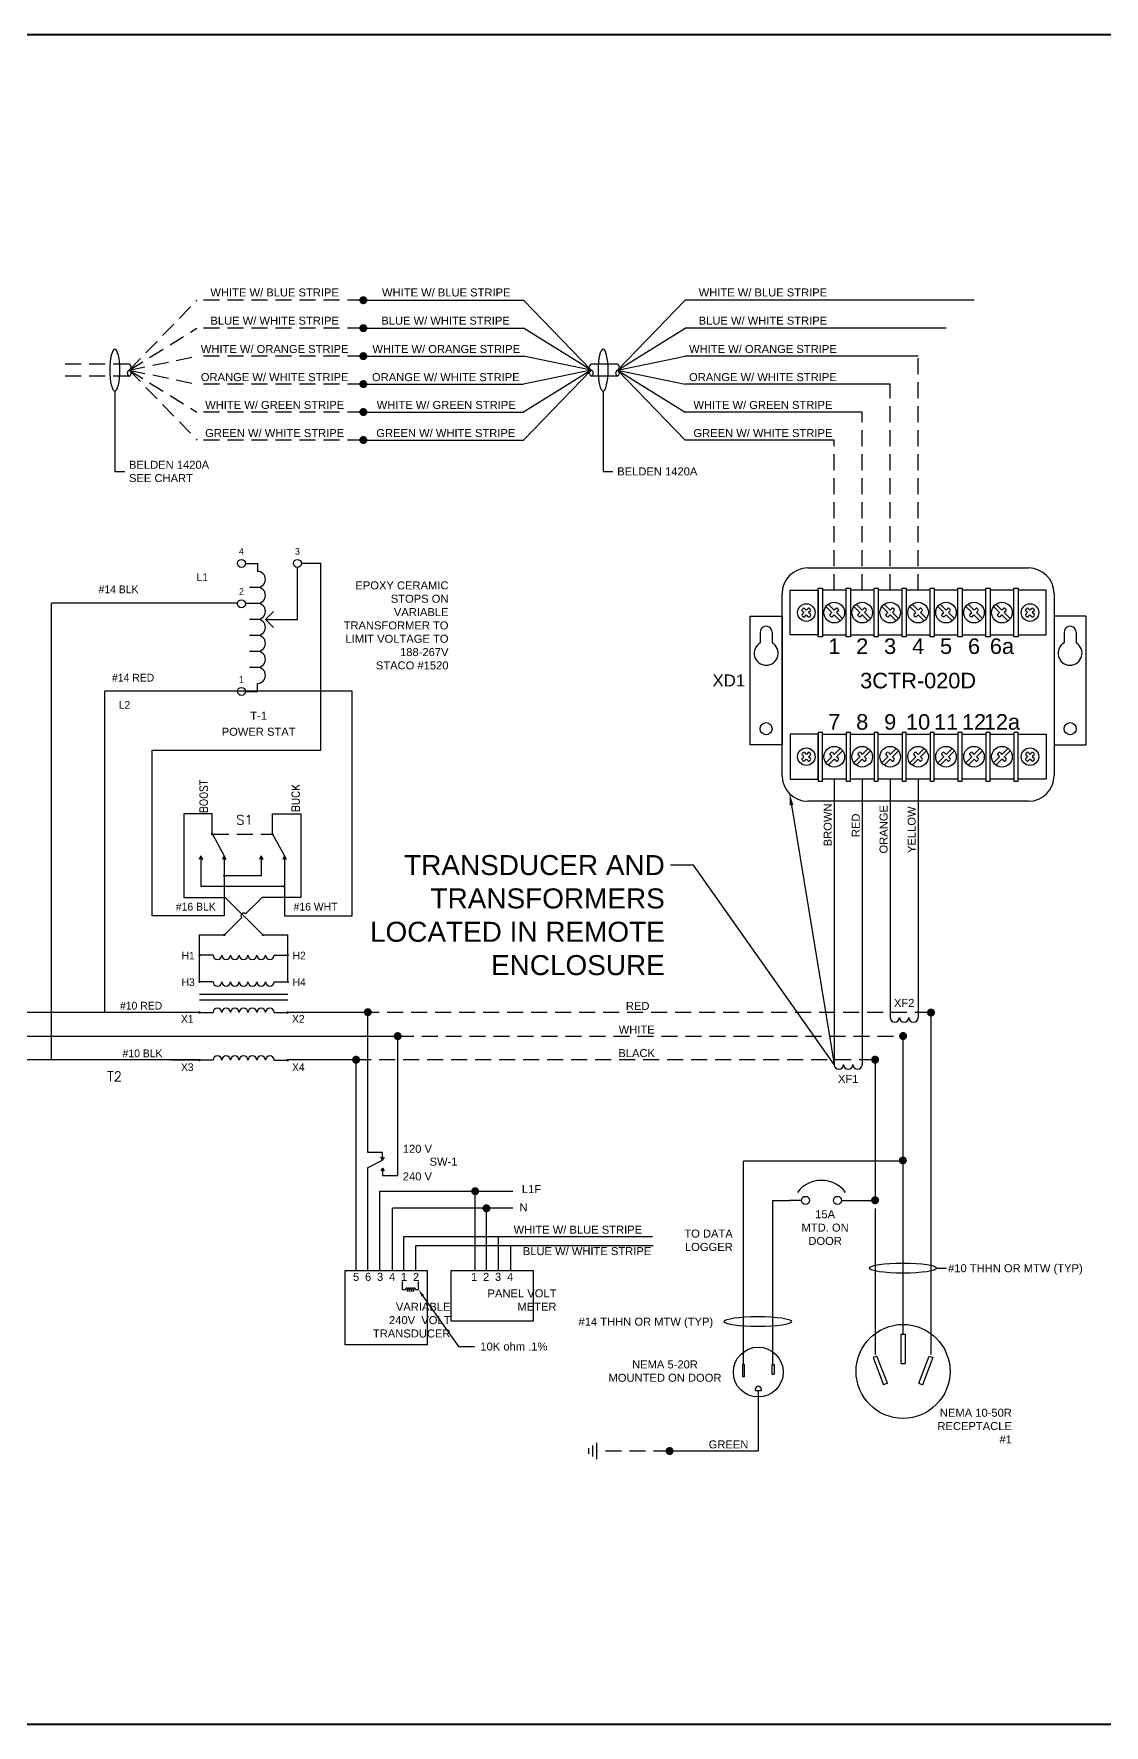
# Model space of a CAD drawing. Header units: inches. Extents: x -228 to 241, y -155 to 115.
# Drawn here: x -14.82 to 1.91, y -49.88 to -23.46 of the extents above; entities that cross this region are included whole.
import ezdxf
from ezdxf import colors
from ezdxf.entities.mleader import LeaderData, LeaderLine
from ezdxf.enums import TextEntityAlignment as Align
from ezdxf.math import Vec2, Vec3

# ---------------------------------------------------------------- set-up
doc = ezdxf.new("R2010")
doc.units = ezdxf.units.IN
doc.header["$MEASUREMENT"] = 0
doc.linetypes.add('HIDDEN', pattern=[0.375, 0.25, -0.125])
for name, color, linetype in [('1', 1, 'Continuous'), ('3', 3, 'HIDDEN'), ('4', 7, 'Continuous'), ('5', 5, 'Continuous'), ('BORDER', 3, 'Continuous'), ('COMP', 3, 'Continuous'), ('CURRENT TRANSFORMER', 201, 'Continuous'), ('ELECTRICAL DEVICES', 30, 'Continuous'), ('FIELD WIRE', 5, 'HIDDEN'), ('FIELD WIRE - N', 255, 'HIDDEN'), ('GROUND WIRE', 3, 'Continuous'), ('PANEL', 150, 'Continuous'), ('PANEL WIRE', 5, 'Continuous'), ('PANEL WIRE - N', 255, 'Continuous'), ('TEXT', 4, 'Continuous'), ('TXT', 4, 'Continuous'), ('WIRE', 1, 'Continuous'), ('WIRES', 1, 'Continuous')]:
    doc.layers.add(name, color=color, linetype=linetype)
doc.styles.add('COMPLEX', font='COMPLEX')
doc.styles.add('Notes', font='arial.ttf', dxfattribs={"height": 0.125})
doc.styles.add('ROMANS', font='romans')
doc.styles.add('SIMPLEX', font='TXT', dxfattribs={"width": 0.875})
doc.styles.get("Standard").update_dxf_attribs({"font": 'arial.ttf'})

# ---------------------------------------------------------------- blocks, each defined once
blk = doc.blocks.new('3CTR-020D')
for p, q in [((0.563, 0.685), (0.577, 0.7)), ((0.563, 0.663), (0.59, 0.636)), ((0.563, 0.608), (0.591, 0.635)), ((0.578, 0.571), (0.563, 0.586)), ((0.599, 0.7), (0.627, 0.672)), ((0.6, 0.571), (0.627, 0.598)), ((0.655, 0.7), (0.628, 0.673)), ((0.655, 0.571), (0.628, 0.599)), ((0.692, 0.663), (0.664, 0.636)), ((0.692, 0.608), (0.664, 0.635)), ((0.677, 0.7), (0.692, 0.685)), ((0.692, 0.586), (0.677, 0.571)), ((0.934, 0.73), (1.028, 0.636)), ((0.971, 0.766), (1.064, 0.673)), ((0.999, 0.586), (1.014, 0.571)), ((1, 0.608), (1.028, 0.636)), ((1.036, 0.571), (1.064, 0.599)), ((1.092, 0.7), (1.064, 0.673)), ((1.064, 0.599), (1.158, 0.505)), ((1.128, 0.663), (1.101, 0.636)), ((1.101, 0.636), (1.195, 0.542)), ((1.114, 0.7), (1.128, 0.685)), ((1.371, 0.73), (1.465, 0.636)), ((1.408, 0.766), (1.501, 0.673)), ((1.436, 0.608), (1.465, 0.636)), ((1.436, 0.586), (1.451, 0.571)), ((1.473, 0.571), (1.501, 0.599)), ((1.529, 0.7), (1.501, 0.673)), ((1.501, 0.599), (1.595, 0.505)), ((1.565, 0.663), (1.538, 0.636)), ((1.538, 0.636), (1.631, 0.542)), ((1.551, 0.7), (1.565, 0.685)), ((1.808, 0.73), (1.901, 0.636)), ((1.845, 0.766), (1.938, 0.673)), ((1.873, 0.608), (1.901, 0.636)), ((1.873, 0.586), (1.888, 0.571)), ((1.91, 0.571), (1.938, 0.599)), ((1.966, 0.7), (1.938, 0.673)), ((1.938, 0.599), (2.032, 0.505)), ((2.002, 0.663), (1.975, 0.636)), ((1.975, 0.636), (2.068, 0.542)), ((1.988, 0.7), (2.002, 0.685)), ((2.245, 0.73), (2.338, 0.636)), ((2.282, 0.766), (2.375, 0.673)), ((2.31, 0.608), (2.338, 0.636)), ((2.31, 0.586), (2.324, 0.571)), ((2.346, 0.571), (2.375, 0.599)), ((2.402, 0.7), (2.375, 0.673)), ((2.375, 0.599), (2.469, 0.505)), ((2.439, 0.663), (2.411, 0.636)), ((2.411, 0.636), (2.505, 0.542)), ((2.424, 0.7), (2.439, 0.685)), ((2.682, 0.73), (2.775, 0.636)), ((2.718, 0.766), (2.812, 0.673)), ((2.747, 0.608), (2.775, 0.636)), ((2.747, 0.586), (2.761, 0.571)), ((2.783, 0.571), (2.812, 0.599)), ((2.839, 0.7), (2.812, 0.673)), ((2.812, 0.599), (2.905, 0.505)), ((2.876, 0.663), (2.848, 0.636)), ((2.848, 0.636), (2.942, 0.542)), ((2.861, 0.7), (2.876, 0.685)), ((3.119, 0.73), (3.212, 0.636)), ((3.155, 0.766), (3.249, 0.673)), ((3.184, 0.608), (3.212, 0.636)), ((3.184, 0.586), (3.198, 0.571)), ((3.22, 0.571), (3.248, 0.599)), ((3.248, 0.599), (3.342, 0.505)), ((3.276, 0.7), (3.249, 0.673)), ((3.313, 0.663), (3.285, 0.636)), ((3.285, 0.636), (3.379, 0.542)), ((3.298, 0.7), (3.313, 0.685)), ((3.555, 0.73), (3.649, 0.636)), ((3.592, 0.766), (3.685, 0.673)), ((3.62, 0.608), (3.649, 0.636)), ((3.62, 0.586), (3.635, 0.571)), ((3.657, 0.571), (3.685, 0.599)), ((3.713, 0.7), (3.685, 0.673)), ((3.685, 0.599), (3.779, 0.505)), ((3.749, 0.663), (3.722, 0.636)), ((3.722, 0.636), (3.816, 0.542)), ((3.735, 0.7), (3.749, 0.685)), ((4.073, 0.7), (4.058, 0.685)), ((4.058, 0.663), (4.086, 0.636)), ((4.058, 0.608), (4.086, 0.635)), ((4.058, 0.586), (4.073, 0.571)), ((4.095, 0.7), (4.122, 0.673)), ((4.095, 0.571), (4.122, 0.599)), ((4.151, 0.7), (4.123, 0.672)), ((4.15, 0.571), (4.123, 0.598)), ((4.187, 0.608), (4.159, 0.635)), ((4.187, 0.663), (4.16, 0.636)), ((4.172, 0.571), (4.187, 0.586)), ((4.187, 0.685), (4.173, 0.7)), ((-0.095, 0.328), (-0.095, 0.162)), ((0.092, 0.328), (0.093, 0.163)), ((4.658, 0.328), (4.657, 0.163)), ((4.845, 0.328), (4.845, 0.162)), ((0.578, -1.552), (0.563, -1.567)), ((0.6, -1.552), (0.627, -1.58)), ((0.655, -1.553), (0.628, -1.58)), ((0.692, -1.567), (0.677, -1.553)), ((0.999, -1.567), (1.014, -1.553)), ((1.036, -1.553), (1.064, -1.581)), ((1.064, -1.581), (1.158, -1.487)), ((1.101, -1.617), (1.195, -1.523)), ((1.436, -1.567), (1.451, -1.553)), ((1.473, -1.553), (1.501, -1.581)), ((1.501, -1.581), (1.595, -1.487)), ((1.538, -1.617), (1.631, -1.523)), ((1.873, -1.567), (1.888, -1.553)), ((1.91, -1.553), (1.938, -1.581)), ((1.938, -1.581), (2.032, -1.487)), ((1.975, -1.617), (2.068, -1.523)), ((2.31, -1.567), (2.324, -1.553)), ((2.346, -1.553), (2.375, -1.581)), ((2.375, -1.581), (2.469, -1.487)), ((2.411, -1.617), (2.505, -1.523)), ((2.747, -1.567), (2.761, -1.553)), ((2.783, -1.553), (2.812, -1.581)), ((2.812, -1.581), (2.905, -1.487)), ((2.848, -1.617), (2.942, -1.523)), ((3.184, -1.567), (3.198, -1.553)), ((3.22, -1.553), (3.248, -1.581)), ((3.248, -1.581), (3.342, -1.487)), ((3.285, -1.617), (3.379, -1.523)), ((3.62, -1.567), (3.635, -1.553)), ((3.657, -1.553), (3.685, -1.581)), ((3.685, -1.581), (3.779, -1.487)), ((3.722, -1.617), (3.816, -1.523)), ((4.058, -1.567), (4.073, -1.553)), ((4.095, -1.553), (4.122, -1.58)), ((4.15, -1.552), (4.123, -1.58)), ((4.172, -1.552), (4.187, -1.567)), ((0.563, -1.589), (0.591, -1.616)), ((0.563, -1.645), (0.59, -1.617)), ((0.563, -1.667), (0.577, -1.681)), ((0.599, -1.681), (0.627, -1.654)), ((0.655, -1.681), (0.628, -1.654)), ((0.692, -1.589), (0.664, -1.617)), ((0.692, -1.645), (0.664, -1.617)), ((0.677, -1.681), (0.692, -1.667)), ((0.934, -1.711), (1.028, -1.617)), ((0.971, -1.748), (1.064, -1.654)), ((1, -1.589), (1.028, -1.617)), ((1.092, -1.681), (1.064, -1.654)), ((1.128, -1.645), (1.101, -1.617)), ((1.114, -1.681), (1.128, -1.667)), ((1.371, -1.711), (1.465, -1.617)), ((1.408, -1.748), (1.501, -1.654)), ((1.436, -1.589), (1.465, -1.617)), ((1.529, -1.681), (1.501, -1.654)), ((1.565, -1.645), (1.538, -1.617)), ((1.551, -1.681), (1.565, -1.667)), ((1.808, -1.711), (1.901, -1.617)), ((1.845, -1.748), (1.938, -1.654)), ((1.873, -1.589), (1.901, -1.617)), ((1.966, -1.681), (1.938, -1.654)), ((2.002, -1.645), (1.975, -1.617)), ((1.988, -1.681), (2.002, -1.667)), ((2.245, -1.711), (2.338, -1.617)), ((2.282, -1.748), (2.375, -1.654)), ((2.31, -1.589), (2.338, -1.617)), ((2.402, -1.681), (2.375, -1.654)), ((2.439, -1.645), (2.411, -1.617)), ((2.424, -1.681), (2.439, -1.667)), ((2.682, -1.711), (2.775, -1.617)), ((2.718, -1.748), (2.812, -1.654)), ((2.747, -1.589), (2.775, -1.617)), ((2.839, -1.681), (2.812, -1.654)), ((2.876, -1.645), (2.848, -1.617)), ((2.861, -1.681), (2.876, -1.667)), ((3.119, -1.711), (3.212, -1.617)), ((3.155, -1.748), (3.249, -1.654)), ((3.184, -1.589), (3.212, -1.617)), ((3.276, -1.681), (3.249, -1.654)), ((3.313, -1.645), (3.285, -1.617)), ((3.298, -1.681), (3.313, -1.667)), ((3.555, -1.711), (3.649, -1.617)), ((3.592, -1.748), (3.685, -1.654)), ((3.62, -1.589), (3.649, -1.617)), ((3.713, -1.681), (3.685, -1.654)), ((3.749, -1.645), (3.722, -1.617)), ((3.735, -1.681), (3.749, -1.667)), ((4.058, -1.589), (4.086, -1.617)), ((4.058, -1.645), (4.086, -1.617)), ((4.073, -1.681), (4.058, -1.667)), ((4.095, -1.681), (4.122, -1.654)), ((4.151, -1.681), (4.123, -1.654)), ((4.187, -1.589), (4.159, -1.616)), ((4.187, -1.645), (4.16, -1.617)), ((4.187, -1.667), (4.173, -1.681))]:
    blk.add_line(p, q)
for points in [[(0.649, 1.332), (4.101, 1.332)], [(0.249, -1.913), (0.249, 0.931)], [(4.501, 0.931), (4.501, -1.913)], [(4.101, -2.313), (0.649, -2.313)]]:
    blk.add_lwpolyline(points)
for points in [[(0.374, 0.987), (0.813, 0.987), (0.813, 0.285), (0.374, 0.285)], [(0.813, 1.016), (0.879, 1.016), (0.879, 0.256), (0.813, 0.256)], [(0.879, 0.285), (1.25, 0.285), (1.25, 0.987), (0.879, 0.987)], [(1.25, 1.016), (1.316, 1.016), (1.316, 0.256), (1.25, 0.256)], [(1.316, 0.285), (1.687, 0.285), (1.687, 0.987), (1.316, 0.987)], [(1.687, 1.016), (1.752, 1.016), (1.752, 0.256), (1.687, 0.256)], [(1.752, 0.285), (2.124, 0.285), (2.124, 0.987), (1.752, 0.987)], [(2.124, 1.016), (2.189, 1.016), (2.189, 0.256), (2.124, 0.256)], [(2.189, 0.285), (2.561, 0.285), (2.561, 0.987), (2.189, 0.987)], [(2.561, 1.016), (2.626, 1.016), (2.626, 0.256), (2.561, 0.256)], [(2.626, 0.285), (2.998, 0.285), (2.998, 0.987), (2.626, 0.987)], [(2.998, 1.016), (3.063, 1.016), (3.063, 0.256), (2.998, 0.256)], [(3.063, 0.285), (3.434, 0.285), (3.434, 0.987), (3.063, 0.987)], [(3.434, 1.016), (3.5, 1.016), (3.5, 0.256), (3.434, 0.256)], [(3.5, 0.285), (3.871, 0.285), (3.871, 0.987), (3.5, 0.987)], [(3.871, 1.016), (3.937, 1.016), (3.937, 0.256), (3.871, 0.256)], [(4.376, 0.987), (3.937, 0.987), (3.937, 0.285), (4.376, 0.285)], [(-0.251, 0.579), (0.249, 0.579), (0.249, -1.43), (-0.251, -1.43)], [(5.001, 0.579), (4.501, 0.579), (4.501, -1.43), (5.001, -1.43)], [(0.374, -1.968), (0.813, -1.968), (0.813, -1.266), (0.374, -1.266)], [(0.813, -1.997), (0.879, -1.997), (0.879, -1.237), (0.813, -1.237)], [(0.879, -1.266), (1.25, -1.266), (1.25, -1.968), (0.879, -1.968)], [(1.25, -1.997), (1.316, -1.997), (1.316, -1.237), (1.25, -1.237)], [(1.316, -1.266), (1.687, -1.266), (1.687, -1.968), (1.316, -1.968)], [(1.687, -1.997), (1.752, -1.997), (1.752, -1.237), (1.687, -1.237)], [(1.752, -1.266), (2.124, -1.266), (2.124, -1.968), (1.752, -1.968)], [(2.124, -1.997), (2.189, -1.997), (2.189, -1.237), (2.124, -1.237)], [(2.189, -1.266), (2.561, -1.266), (2.561, -1.968), (2.189, -1.968)], [(2.561, -1.997), (2.626, -1.997), (2.626, -1.237), (2.561, -1.237)], [(2.626, -1.266), (2.998, -1.266), (2.998, -1.968), (2.626, -1.968)], [(2.998, -1.997), (3.063, -1.997), (3.063, -1.237), (2.998, -1.237)], [(3.063, -1.266), (3.434, -1.266), (3.434, -1.968), (3.063, -1.968)], [(3.434, -1.997), (3.5, -1.997), (3.5, -1.237), (3.434, -1.237)], [(3.5, -1.266), (3.871, -1.266), (3.871, -1.968), (3.5, -1.968)], [(3.871, -1.997), (3.937, -1.997), (3.937, -1.237), (3.871, -1.237)], [(4.376, -1.968), (3.937, -1.968), (3.937, -1.266), (4.376, -1.266)]]:
    blk.add_lwpolyline(points, close=True)
for centre, radius in [((1.064, 0.635), 0.161), ((1.501, 0.635), 0.161), ((1.938, 0.635), 0.161), ((2.375, 0.635), 0.161), ((2.811, 0.635), 0.161), ((3.248, 0.635), 0.161), ((3.685, 0.635), 0.161), ((0.627, 0.635), 0.137), ((4.123, 0.635), 0.137), ((-0.001, -1.179), 0.0941), ((4.751, -1.179), 0.0941), ((0.627, -1.617), 0.137), ((1.064, -1.617), 0.161), ((1.501, -1.617), 0.161), ((1.938, -1.617), 0.161), ((2.375, -1.617), 0.161), ((2.811, -1.617), 0.161), ((3.248, -1.617), 0.161), ((3.685, -1.617), 0.161), ((4.123, -1.617), 0.137)]:
    blk.add_circle(centre, radius)
for centre, radius, start, end in [((0.65, 0.931), 0.401, 90.1363, 179.9973), ((4.1, 0.931), 0.401, 0.0027, 89.8637), ((0.574, 0.674), 0.0155, 134.8595, 225.1763), ((0.574, 0.597), 0.0157, 135.2954, 224.7742), ((0.588, 0.689), 0.0157, 45.2954, 134.7742), ((0.589, 0.582), 0.0155, 224.8595, 315.1763), ((0.666, 0.689), 0.0155, 44.8595, 135.1763), ((0.666, 0.582), 0.0157, 225.2954, 314.7742), ((0.68, 0.674), 0.0157, 315.2954, 44.7742), ((0.681, 0.597), 0.0155, 314.8595, 45.1763), ((1.01, 0.597), 0.0155, 134.5651, 224.8819), ((1.025, 0.583), 0.0157, 224.9672, 314.446), ((1.103, 0.689), 0.0155, 44.8595, 135.1763), ((1.117, 0.674), 0.0157, 315.2954, 44.7742), ((1.447, 0.597), 0.0155, 134.5651, 224.8819), ((1.462, 0.583), 0.0157, 224.9672, 314.446), ((1.54, 0.689), 0.0155, 44.8595, 135.1763), ((1.554, 0.674), 0.0157, 315.2954, 44.7742), ((1.884, 0.597), 0.0155, 134.5651, 224.8819), ((1.899, 0.583), 0.0157, 224.9672, 314.446), ((1.977, 0.689), 0.0155, 44.8595, 135.1763), ((1.991, 0.674), 0.0157, 315.2954, 44.7742), ((2.321, 0.597), 0.0155, 134.5651, 224.8819), ((2.335, 0.583), 0.0157, 224.9672, 314.446), ((2.413, 0.689), 0.0155, 44.8595, 135.1763), ((2.428, 0.674), 0.0157, 315.2954, 44.7742), ((2.758, 0.597), 0.0155, 134.5651, 224.8819), ((2.772, 0.583), 0.0157, 224.9672, 314.446), ((2.85, 0.689), 0.0155, 44.8595, 135.1763), ((2.865, 0.674), 0.0157, 315.2954, 44.7742), ((3.195, 0.597), 0.0155, 134.5651, 224.8819), ((3.209, 0.583), 0.0157, 224.9672, 314.446), ((3.287, 0.689), 0.0155, 44.8595, 135.1763), ((3.301, 0.674), 0.0157, 315.2954, 44.7742), ((3.631, 0.597), 0.0155, 134.5651, 224.8819), ((3.646, 0.583), 0.0157, 224.9672, 314.446), ((3.724, 0.689), 0.0155, 44.8595, 135.1763), ((3.738, 0.674), 0.0157, 315.2954, 44.7742), ((4.069, 0.597), 0.0157, 135.2954, 224.7742), ((4.07, 0.674), 0.0155, 134.8595, 225.1763), ((4.084, 0.689), 0.0155, 44.8237, 135.1405), ((4.084, 0.582), 0.0157, 225.2258, 314.7046), ((4.161, 0.582), 0.0155, 224.8237, 315.1405), ((4.162, 0.689), 0.0157, 45.2258, 134.7046), ((4.176, 0.674), 0.0155, 314.8237, 45.1405), ((4.176, 0.597), 0.0157, 315.2258, 44.7046), ((-0.001, 0.328), 0.0934, 360, 180.0381), ((4.751, 0.328), 0.0934, 359.9619, 180), ((0, 0), 0.187, 120.3839, 60.4214), ((4.75, 0), 0.187, 119.5786, 59.6161), ((0.574, -1.578), 0.0157, 135.2258, 224.7046), ((0.589, -1.563), 0.0155, 44.8237, 135.1405), ((0.666, -1.564), 0.0157, 45.2258, 134.7046), ((0.681, -1.578), 0.0155, 314.8237, 45.1405), ((1.01, -1.578), 0.0155, 135.1181, 225.4349), ((1.025, -1.564), 0.0157, 45.554, 135.0328), ((1.447, -1.578), 0.0155, 135.1181, 225.4349), ((1.462, -1.564), 0.0157, 45.554, 135.0328), ((1.884, -1.578), 0.0155, 135.1181, 225.4349), ((1.899, -1.564), 0.0157, 45.554, 135.0328), ((2.321, -1.578), 0.0155, 135.1181, 225.4349), ((2.335, -1.564), 0.0157, 45.554, 135.0328), ((2.758, -1.578), 0.0155, 135.1181, 225.4349), ((2.772, -1.564), 0.0157, 45.554, 135.0328), ((3.195, -1.578), 0.0155, 135.1181, 225.4349), ((3.209, -1.564), 0.0157, 45.554, 135.0328), ((3.631, -1.578), 0.0155, 135.1181, 225.4349), ((3.646, -1.564), 0.0157, 45.554, 135.0328), ((4.069, -1.578), 0.0157, 135.2258, 224.7046), ((4.084, -1.564), 0.0157, 45.2954, 134.7742), ((4.161, -1.563), 0.0155, 44.8595, 135.1763), ((4.176, -1.578), 0.0157, 315.2954, 44.7742), ((0.574, -1.656), 0.0155, 134.8237, 225.1405), ((0.588, -1.67), 0.0157, 225.2258, 314.7046), ((0.666, -1.67), 0.0155, 224.8237, 315.1405), ((0.68, -1.656), 0.0157, 315.2258, 44.7046), ((1.103, -1.67), 0.0155, 224.8237, 315.1405), ((1.117, -1.656), 0.0157, 315.2258, 44.7046), ((1.54, -1.67), 0.0155, 224.8237, 315.1405), ((1.554, -1.656), 0.0157, 315.2258, 44.7046), ((1.977, -1.67), 0.0155, 224.8237, 315.1405), ((1.991, -1.656), 0.0157, 315.2258, 44.7046), ((2.413, -1.67), 0.0155, 224.8237, 315.1405), ((2.428, -1.656), 0.0157, 315.2258, 44.7046), ((2.85, -1.67), 0.0155, 224.8237, 315.1405), ((2.865, -1.656), 0.0157, 315.2258, 44.7046), ((3.287, -1.67), 0.0155, 224.8237, 315.1405), ((3.301, -1.656), 0.0157, 315.2258, 44.7046), ((3.724, -1.67), 0.0155, 224.8237, 315.1405), ((3.738, -1.656), 0.0157, 315.2258, 44.7046), ((4.07, -1.656), 0.0155, 134.8237, 225.1405), ((4.084, -1.67), 0.0155, 224.8595, 315.1763), ((4.162, -1.67), 0.0157, 225.2954, 314.7742), ((4.176, -1.656), 0.0155, 314.8595, 45.1763), ((0.65, -1.913), 0.401, 180.0027, 269.8637), ((4.1, -1.913), 0.401, 270.1363, 359.9973)]:
    blk.add_arc(centre, radius, start, end)
at = {"style": 'Notes'}
for s, height, p in [('1', 0.243, (1.065, 0.11)), ('2', 0.243, (1.501, 0.11)), ('3', 0.243, (1.938, 0.11)), ('4', 0.243, (2.375, 0.11)), ('5', 0.243, (2.812, 0.11)), ('6', 0.243, (3.249, 0.11)), ('6a', 0.2431, (3.685, 0.11)), ('3CTR-020D', 0.2431, (2.375, -0.427)), ('7', 0.243, (1.065, -1.073)), ('8', 0.243, (1.501, -1.073)), ('9', 0.243, (1.938, -1.073)), ('10', 0.2431, (2.375, -1.073)), ('11', 0.2431, (2.812, -1.073)), ('12', 0.2431, (3.249, -1.073)), ('12a', 0.2431, (3.685, -1.073))]:
    blk.add_text(s, height=height, dxfattribs=at).set_placement(p, align=Align.MIDDLE_CENTER)
blk = doc.blocks.new('cirBKR')
for p, q in [((-0.8125, 0), (-1, 0)), ((-0.1875, 0), (0, 0))]:
    blk.add_line(p, q)
for centre in [(-0.75, 0), (-0.25, 0)]:
    blk.add_circle(centre, 0.0625)
blk.add_arc((-0.5, -0.15625), 0.46875, 36.869898, 143.130102)
for tag, flags, p in [('DEVNAME', 3, (-0.5, 0.75)), ('STOCKNUM', 1, (-0.5, -0.625))]:
    blk.add_attdef(tag, text='', height=0.1, dxfattribs=dict(flags=flags)).set_placement(p, align=Align.CENTER)
for tag, p in [('DESCRIPTL1', (-0.5, 0.625)), ('DESCRIPTL2', (-0.5, 0.5)), ('LABEL', (-0.5, -0.5))]:
    blk.add_attdef(tag, text='', height=0.1).set_placement(p, align=Align.CENTER)
blk = doc.blocks.new('GROUND')
for p, q in [((-0.128, 0), (0.128, 0)), ((-0.085, -0.062), (0.085, -0.062)), ((-0.043, -0.125), (0.043, -0.125))]:
    blk.add_line(p, q)
blk = doc.blocks.new('B-BORDER')
at = {"layer": 'BORDER', "const_width": 0.01}
blk.add_lwpolyline([(34, 0), (34, 10), (18, 10), (18, 0), (34, 0)], dxfattribs=at)
at = {"layer": 'TXT'}
for tag, height, p in [('DRAWN_BY', 0.075, (29.271, 0.558)), ('SHEET', 0.075, (30.472, 0.558)), ('DWG_TITLE', 0.075, (32.384, 0.486)), ('CHECKED_BY', 0.075, (29.271, 0.41)), ('DATE', 0.075, (30.472, 0.41)), ('REV', 0.125, (33.782, 0.108))]:
    blk.add_attdef(tag, text='', height=height, dxfattribs=at).set_placement(p, align=Align.MIDDLE_CENTER)
blk.add_attdef('FILENAME', (28.526, 0.086), '', height=0.075, dxfattribs=at)
blk = doc.blocks.new('RESISTOR')
for p, q in [((-1, 0), (-0.625, 0)), ((-0.625, 0), (-0.5, 0.25)), ((-0.5, 0.25), (-0.375, -0.25)), ((-0.375, -0.25), (-0.25, 0.25)), ((-0.25, 0.25), (-0.125, -0.25)), ((-0.125, -0.25), (0, 0.25)), ((0, 0.25), (0.125, -0.25)), ((0.125, -0.25), (0.25, 0.25)), ((0.25, 0.25), (0.375, -0.25)), ((0.375, -0.25), (0.5, 0.25)), ((0.5, 0.25), (0.625, 0)), ((0.625, 0), (1, 0))]:
    blk.add_line(p, q)

msp = doc.modelspace()

# ---------------------------------------------------------------- linework, layer by layer
at = {"layer": '1'}
for p, q in [((-12.030337, -35.645678), (-12.475287, -35.645678)), ((-12.475287, -35.645678), (-12.475287, -36.950247)), ((-12.030337, -35.961675), (-12.030337, -35.645678)), ((-11.087595, -35.961675), (-11.087595, -35.645678)), ((-11.087595, -35.645678), (-10.642645, -35.645678)), ((-10.642645, -35.645678), (-10.642645, -36.950247)), ((-12.207708, -36.298789), (-12.234317, -36.359098)), ((-12.207708, -36.298789), (-12.207708, -36.777641)), ((-12.207708, -36.298789), (-12.181098, -36.359098)), ((-11.844139, -36.298789), (-11.870749, -36.359098)), ((-11.844139, -36.298789), (-11.81753, -36.359098)), ((-11.844139, -36.298789), (-11.844139, -37.236811)), ((-11.264966, -36.298789), (-11.291575, -36.359098)), ((-11.264966, -36.298789), (-11.238356, -36.359098)), ((-11.264966, -36.298789), (-11.264966, -36.610723)), ((-10.901397, -36.298789), (-10.928006, -36.359098)), ((-10.901397, -36.298789), (-10.901397, -37.236811)), ((-10.901397, -36.298789), (-10.874788, -36.359098)), ((-11.264966, -36.610723), (-11.840708, -36.610723)), ((-12.475287, -36.950247), (-11.826751, -36.950247)), ((-10.905204, -36.777641), (-12.207708, -36.777641)), ((-11.826751, -36.950247), (-11.237404, -37.536811)), ((-11.250904, -36.950247), (-11.509143, -37.207267)), ((-10.642645, -36.950247), (-11.250904, -36.950247)), ((-11.568511, -37.266355), (-11.84025, -37.536811)), ((-12.22816, -37.536811), (-11.84025, -37.536811)), ((-12.22816, -38.268145), (-12.22816, -37.536811)), ((-11.237404, -37.536811), (-10.849495, -37.536811)), ((-10.849495, -38.268145), (-10.849495, -37.536811)), ((-12.01694, -37.852641), (-12.22816, -37.852641)), ((-11.060715, -37.852641), (-10.849495, -37.852641)), ((-12.01694, -38.268145), (-12.22816, -38.268145)), ((-11.060715, -38.268145), (-10.849495, -38.268145)), ((-12.22816, -38.462584), (-10.849495, -38.462584)), ((-12.22816, -38.553043), (-10.849495, -38.553043)), ((-11.060715, -38.747481), (-10.85887, -38.747481)), ((-12.01694, -39.492308), (-12.22816, -39.492308)), ((-11.060715, -39.492308), (-10.849495, -39.492308))]:
    msp.add_line(p, q, dxfattribs=at)
at = {"layer": '1', "const_width": 0.01875}
for points in [[(-12.039712, -35.961675, 1), (-12.020962, -35.961675, 1)], [(-11.09697, -35.961675, 1), (-11.07822, -35.961675, 1)], [(-11.850083, -36.610723, 1), (-11.831333, -36.610723, 1)], [(-10.914579, -36.777641, 1), (-10.895829, -36.777641, 1)], [(-11.849625, -37.536811, 1), (-11.830875, -37.536811, 1)], [(-11.246779, -37.536811, 1), (-11.228029, -37.536811, 1)], [(-12.237535, -37.852641, 1), (-12.218785, -37.852641, 1)], [(-10.84012, -37.852641, -1), (-10.85887, -37.852641, -1)], [(-12.237535, -38.268145, 1), (-12.218785, -38.268145, 1)], [(-10.84012, -38.268145, -1), (-10.85887, -38.268145, -1)], [(-12.237535, -38.747481, -1), (-12.218785, -38.747481, -1)], [(-10.84012, -38.747481, 1), (-10.85887, -38.747481, 1)], [(-12.237535, -39.492308, -1), (-12.218785, -39.492308, -1)], [(-10.84012, -39.492308, 1), (-10.85887, -39.492308, 1)]]:
    msp.add_lwpolyline(points, format="xyb", close=True, dxfattribs=at)
at = {"layer": '1'}
msp.add_arc((-11.538827, -37.236811), 0.04188, 44.8644291, 224.8644291, dxfattribs=at)
at = {"layer": '3'}
msp.add_line((-12.020976, -35.962184), (-11.081511, -35.961569), dxfattribs=at)
at = {"layer": '5'}
for centre, start, end in [((-11.948638, -37.852641), 180, 0), ((-11.812034, -37.852641), 180, 0), ((-11.675431, -37.852641), 180, 0), ((-11.538827, -37.852641), 180, 0), ((-11.402224, -37.852641), 180, 0), ((-11.26562, -37.852641), 180, 0), ((-11.129017, -37.852641), 180, 0), ((-11.948638, -38.268145), 180, 0), ((-11.812034, -38.268145), 180, 0), ((-11.675431, -38.268145), 180, 0), ((-11.538827, -38.268145), 180, 0), ((-11.402224, -38.268145), 180, 0), ((-11.26562, -38.268145), 180, 0), ((-11.129017, -38.268145), 180, 0), ((-11.948638, -38.747481), 0, 180), ((-11.812034, -38.747481), 0, 180), ((-11.675431, -38.747481), 0, 180), ((-11.538827, -38.747481), 0, 180), ((-11.402224, -38.747481), 0, 180), ((-11.26562, -38.747481), 0, 180), ((-11.129017, -38.747481), 0, 180), ((-11.948638, -39.492308), 0, 180), ((-11.812034, -39.492308), 0, 180), ((-11.675431, -39.492308), 0, 180), ((-11.538827, -39.492308), 0, 180), ((-11.402224, -39.492308), 0, 180), ((-11.26562, -39.492308), 0, 180), ((-11.129017, -39.492308), 0, 180)]:
    msp.add_arc(centre, 0.068302, start, end, dxfattribs=at)
at = {"layer": 'COMP'}
for p, q in [((-11.510363, -31.730766), (-11.322863, -31.730766)), ((-11.322863, -31.730766), (-11.322863, -31.855766)), ((-11.322863, -32.105766), (-11.447863, -32.105766)), ((-11.386287, -32.355816), (-11.511287, -32.355816)), ((-11.322863, -32.355766), (-11.447863, -32.355766)), ((-11.322863, -32.605766), (-11.447863, -32.605766)), ((-11.322863, -32.855766), (-11.447863, -32.855766)), ((-11.322863, -33.105766), (-11.447863, -33.105766)), ((-11.322863, -33.355766), (-11.447863, -33.355766)), ((-11.510363, -33.730766), (-11.322863, -33.730766)), ((-11.322863, -33.730766), (-11.322863, -33.605766))]:
    msp.add_line(p, q, dxfattribs=at)
for centre in [(-11.572863, -31.730766), (-10.697863, -31.730766), (-11.572863, -32.361153), (-11.572863, -33.730766)]:
    msp.add_circle(centre, 0.0625, dxfattribs=at)
for centre in [(-11.322863, -31.980766), (-11.322863, -32.230766), (-11.322863, -32.480766), (-11.322863, -32.730766), (-11.322863, -32.980766), (-11.322863, -33.230766), (-11.322863, -33.480766)]:
    msp.add_arc(centre, 0.125, 270, 90, dxfattribs=at)
at = {"layer": 'CURRENT TRANSFORMER'}
for p, q in [((-2.306624, -35.103137), (-2.306624, -39.563348)), ((-1.869798, -35.103137), (-1.869798, -39.563348)), ((-1.432972, -35.103137), (-1.432972, -38.825828)), ((-0.996146, -35.103137), (-0.996146, -38.825828))]:
    msp.add_line(p, q, dxfattribs=at)
for centre in [(-1.360167, -38.825828), (-1.214559, -38.825828), (-1.06895, -38.825828), (-2.23382, -39.563348), (-2.088211, -39.563348), (-1.942602, -39.563348)]:
    msp.add_arc(centre, 0.072804, 180, 0, dxfattribs=at)
at = {"layer": 'ELECTRICAL DEVICES'}
for p, q in [((-9.36605, -41.056357), (-9.36605, -40.938355)), ((-9.600084, -41.1763), (-9.36605, -41.056357)), ((-9.367708, -41.178301), (-9.394637, -41.223845)), ((-9.36605, -41.056357), (-9.392979, -41.010812)), ((-9.367708, -41.178301), (-9.367708, -41.296302)), ((-9.367708, -41.178301), (-9.340779, -41.223845)), ((-9.36605, -41.056357), (-9.339121, -41.010812)), ((-1.263069, -44.231442), (-1.263069, -43.776184)), ((-1.263069, -43.776184), (-1.200705, -43.776184)), ((-1.200705, -43.776184), (-1.200705, -44.231442)), ((-1.639599, -44.117188), (-1.697828, -44.139517)), ((-1.476597, -44.542265), (-1.639599, -44.117188)), ((-0.987178, -44.542265), (-0.824176, -44.117188)), ((-0.824176, -44.117188), (-0.765946, -44.139517)), ((-3.742555, -44.245896), (-3.742555, -44.441603)), ((-3.709485, -44.245896), (-3.742555, -44.245896)), ((-3.709485, -44.441603), (-3.709485, -44.245896)), ((-3.279282, -44.3976), (-3.279282, -44.245896)), ((-3.279282, -44.245896), (-3.246212, -44.245896)), ((-3.246212, -44.245896), (-3.246212, -44.3976)), ((-1.697828, -44.139517), (-1.534826, -44.564594)), ((-1.263069, -44.231442), (-1.200705, -44.231442)), ((-0.765946, -44.139517), (-0.928948, -44.564594)), ((-3.709485, -44.441603), (-3.742555, -44.441603)), ((-3.53679, -44.655371), (-3.53679, -44.629228)), ((-3.53679, -44.655371), (-3.451977, -44.655371)), ((-3.451977, -44.629228), (-3.451977, -44.655371)), ((-3.279282, -44.3976), (-3.246212, -44.3976)), ((-1.476597, -44.542265), (-1.534826, -44.564594)), ((-0.987178, -44.542265), (-0.928948, -44.564594))]:
    msp.add_line(p, q, dxfattribs=at)
at = {"layer": 'ELECTRICAL DEVICES', "ltscale": 0.1, "const_width": 0.0625}
for points in [[(-9.667565, -27.650651, -1), (-9.667565, -27.588151, -1)], [(-9.667565, -28.087477, -1), (-9.667565, -28.024977, -1)], [(-9.667565, -28.524304, -1), (-9.667565, -28.461804, -1)], [(-9.667565, -28.96113, -1), (-9.667565, -28.89863, -1)], [(-9.667565, -29.397956, -1), (-9.667565, -29.335456, -1)], [(-9.667565, -29.834782, -1), (-9.667565, -29.772282, -1)], [(-9.628728, -38.74359, 1), (-9.566228, -38.74359, 1)], [(-0.826311, -38.749147, 1), (-0.763811, -38.749147, 1)], [(-9.161999, -39.117676, 1), (-9.099499, -39.117676, 1)], [(-1.263137, -39.116601, 1), (-1.200637, -39.116601, 1)], [(-9.811584, -39.48627, 1), (-9.749084, -39.48627, 1)], [(-1.699963, -39.485813, 1), (-1.637463, -39.485813, 1)], [(-1.265783, -41.060657, 1), (-1.203283, -41.060657, 1)], [(-7.950784, -41.540554, 1), (-7.888284, -41.540554, 1)], [(-7.775422, -41.808047, 1), (-7.712922, -41.808047, 1)], [(-1.699963, -41.68199, 1), (-1.637463, -41.68199, 1)], [(-4.912457, -45.600558, 1), (-4.849957, -45.600558, 1)]]:
    msp.add_lwpolyline(points, format="xyb", close=True, dxfattribs=at)
at = {"layer": 'ELECTRICAL DEVICES'}
for points in [[(-9.950776, -42.779232), (-8.670034, -42.779232), (-8.670034, -43.940005), (-9.950776, -43.940005)], [(-8.295059, -42.779232), (-7.014317, -42.779232), (-7.014317, -43.573282), (-8.295059, -43.573282)]]:
    msp.add_lwpolyline(points, close=True, dxfattribs=at)
for centre, radius in [((-1.231887, -44.355982), 0.734439), ((-3.494384, -44.366601), 0.389452)]:
    msp.add_circle(centre, radius, dxfattribs=at)
msp.add_arc((-3.494384, -44.629228), 0.042407, 0, 180, dxfattribs=at)
at = {"layer": 'FIELD WIRE'}
for p, q in [((-13.326624, -28.711906), (-12.268138, -27.619401)), ((-9.667565, -27.619401), (-12.268138, -27.619401)), ((-13.326624, -28.711906), (-12.268138, -28.056227)), ((-9.667565, -28.056227), (-12.268138, -28.056227)), ((-13.326624, -28.711906), (-12.268138, -28.493054)), ((-9.667565, -28.493054), (-12.268138, -28.493054)), ((-0.996146, -32.148172), (-0.996146, -28.493054)), ((-13.326624, -28.618156), (-14.402774, -28.618156)), ((-13.326624, -28.711906), (-12.268138, -29.803532)), ((-13.326624, -28.711906), (-12.268138, -29.366706)), ((-13.326624, -28.711906), (-12.268138, -28.92988)), ((-13.326624, -28.805656), (-14.402774, -28.805656)), ((-9.667565, -28.92988), (-12.268138, -28.92988)), ((-1.432972, -32.148172), (-1.432972, -28.92988)), ((-9.667565, -29.366706), (-12.268138, -29.366706)), ((-1.869798, -32.148172), (-1.869798, -29.366706)), ((-9.667565, -29.803532), (-12.268138, -29.803532)), ((-2.306624, -32.148172), (-2.306624, -29.803532)), ((-0.795061, -38.748463), (-9.625, -38.748463)), ((-1.668713, -39.486888), (-9.75, -39.486888))]:
    msp.add_line(p, q, dxfattribs=at)
for centre, start, end in [((-13.305296, -28.758781), 114.4651909, 245.5348091), ((-13.347952, -28.665031), 294.4651909, 65.5348091), ((-13.347952, -28.758781), 294.4651909, 65.5348091)]:
    msp.add_arc(centre, 0.051499, start, end, dxfattribs=at)
at = {"layer": 'FIELD WIRE - N'}
msp.add_line((-9.130749, -39.117676), (-1.231887, -39.117676), dxfattribs=at)
at = {"layer": 'GROUND WIRE'}
for p, q in [((-3.494819, -44.655443), (-3.494819, -45.600558)), ((-3.494819, -45.600558), (-4.881207, -45.600558))]:
    msp.add_line(p, q, dxfattribs=at)
at = {"layer": 'GROUND WIRE', "linetype": 'HIDDEN'}
msp.add_line((-4.881207, -45.600558), (-6.021249, -45.600558), dxfattribs=at)
at = {"layer": 'PANEL WIRE'}
for p, q in [((-9.667565, -27.619401), (-7.164317, -27.619401)), ((-6.105831, -28.711906), (-7.164317, -27.619401)), ((-5.69539, -28.711906), (-4.636903, -27.619401)), ((-0.122493, -27.619401), (-4.636903, -27.619401)), ((-9.667565, -28.056227), (-7.164317, -28.056227)), ((-6.105831, -28.711906), (-7.164317, -28.056227)), ((-5.69539, -28.711906), (-4.636903, -28.056227)), ((-0.559319, -28.056227), (-4.636903, -28.056227)), ((-9.667565, -28.493054), (-7.164317, -28.493054)), ((-6.105831, -28.711906), (-7.164317, -28.493054)), ((-5.69539, -28.711906), (-4.636903, -28.493054)), ((-0.996146, -28.493054), (-4.636903, -28.493054)), ((-6.105831, -28.711906), (-7.164317, -29.803532)), ((-6.105831, -28.711906), (-7.164317, -29.366706)), ((-6.105831, -28.711906), (-7.164317, -28.92988)), ((-5.69539, -28.618156), (-6.105831, -28.618156)), ((-5.69539, -28.711906), (-4.636903, -29.803532)), ((-5.69539, -28.711906), (-4.636903, -29.366706)), ((-5.69539, -28.711906), (-4.636903, -28.92988)), ((-9.667565, -28.92988), (-7.164317, -28.92988)), ((-5.69539, -28.805656), (-6.105831, -28.805656)), ((-1.432972, -28.92988), (-4.636903, -28.92988)), ((-9.667565, -29.366706), (-7.164317, -29.366706)), ((-1.869798, -29.366706), (-4.636903, -29.366706)), ((-9.667565, -29.803532), (-7.164317, -29.803532)), ((-2.306624, -29.803532), (-4.636903, -29.803532)), ((-10.635366, -31.730182), (-10.33147, -31.730182)), ((-10.33147, -34.652218), (-10.33147, -31.730182)), ((-14.543257, -39.4859), (-14.543257, -32.351384)), ((-12.653362, -33.72876), (-13.707534, -33.72876)), ((-13.707534, -38.748463), (-13.707534, -33.72876)), ((-9.84187, -33.72876), (-12.653362, -33.72876)), ((-9.84187, -37.236811), (-9.84187, -33.72876)), ((-12.970306, -37.236811), (-12.970306, -34.652218)), ((-12.970306, -34.652218), (-10.33147, -34.652218)), ((-11.844139, -37.236811), (-12.970306, -37.236811)), ((-10.901397, -37.236811), (-9.84187, -37.236811)), ((-12.22816, -38.748463), (-15.186908, -38.748463)), ((-12.22816, -38.747481), (-12.67816, -38.747481)), ((-12.22816, -38.747481), (-12.01694, -38.747481)), ((-9.625, -38.748463), (-10.849495, -38.748463)), ((-9.597478, -40.938355), (-9.597478, -38.74359)), ((-0.795061, -38.748463), (-0.795061, -44.093125)), ((-12.23581, -39.486888), (-15.100004, -39.486888)), ((-12.22816, -39.492308), (-12.67816, -39.492308)), ((-9.75, -39.486888), (-10.857144, -39.486888)), ((-9.780334, -42.777404), (-9.780334, -39.48627)), ((-1.668713, -39.486888), (-1.668713, -41.684929)), ((-9.36605, -40.938355), (-9.597478, -40.938355)), ((-9.597478, -42.782074), (-9.597478, -41.174965)), ((-9.410087, -42.77989), (-9.410087, -41.540554)), ((-9.410087, -41.540554), (-7.328841, -41.540554)), ((-7.919534, -42.782426), (-7.919534, -41.540554)), ((-3.264447, -44.244441), (-3.264447, -41.684929)), ((-3.264447, -41.684929), (-3.003197, -41.684929)), ((-2.003812, -41.684929), (-1.663772, -41.684929)), ((-1.668713, -41.810978), (-1.668713, -44.093125)), ((-9.03244, -42.780405), (-9.03244, -42.248224)), ((-9.03244, -42.248224), (-7.562734, -42.248224)), ((-7.562734, -42.248224), (-7.562734, -42.780405)), ((-7.562734, -42.248224), (-5.145505, -42.248224)), ((-8.848727, -42.780405), (-8.848727, -42.386944)), ((-8.848727, -42.386944), (-7.366773, -42.386944)), ((-7.366773, -42.386944), (-7.366773, -42.780405)), ((-7.366773, -42.386944), (-5.136276, -42.386944))]:
    msp.add_line(p, q, dxfattribs=at)
at = {"layer": 'PANEL WIRE', "linetype": 'ByBlock'}
msp.add_line((-11.63613, -32.351384), (-14.543257, -32.351384), dxfattribs=at)
at = {"layer": 'PANEL WIRE'}
for centre, start, end in [((-6.084503, -28.665031), 114.4651909, 245.5348091), ((-6.084503, -28.758781), 114.4651909, 245.5348091), ((-6.127159, -28.758781), 294.4651909, 65.5348091), ((-5.674062, -28.758781), 114.4651909, 245.5348091), ((-5.716717, -28.665031), 294.4651909, 65.5348091), ((-5.716717, -28.758781), 294.4651909, 65.5348091)]:
    msp.add_arc(centre, 0.051499, start, end, dxfattribs=at)
at = {"layer": 'PANEL WIRE - N'}
for p, q in [((-19.389062, -39.117676), (-9.130749, -39.117676)), ((-9.130749, -41.296302), (-9.130749, -39.117676)), ((-1.231887, -43.776184), (-1.231887, -39.117676)), ((-3.72602, -44.245896), (-3.72602, -41.071861)), ((-1.234533, -41.071861), (-3.72602, -41.071861)), ((-9.367708, -41.296302), (-9.130749, -41.296302)), ((-9.209585, -42.77989), (-9.209585, -41.808047)), ((-7.328841, -41.808047), (-9.209585, -41.808047)), ((-7.744172, -42.782426), (-7.744172, -41.808047))]:
    msp.add_line(p, q, dxfattribs=at)
at = {"layer": 'TEXT'}
for p, q in [((-9.057083, -43.076204), (-9.057083, -42.949524)), ((-8.807083, -43.076204), (-8.807083, -42.949524))]:
    msp.add_line(p, q, dxfattribs=at)
at = {"layer": 'TXT'}
for points in [[(-13.551852, -29.0391), (-13.551852, -30.295063), (-13.397243, -30.295063)], [(-5.920618, -29.0391), (-5.920618, -30.295063), (-5.766008, -30.295063)], [(-0.706151, -42.742371), (-0.706151, -42.742371), (-0.551542, -42.742371)]]:
    msp.add_lwpolyline(points, dxfattribs=at)
at = {"layer": 'TXT', "extrusion": (0, 0, -1)}
for centre in [(-13.551852, -28.711906), (-5.920618, -28.711906)]:
    msp.add_ellipse(centre, major_axis=(0, 0.327194), ratio=0.241669008, dxfattribs=at)
at = {"layer": 'TXT'}
for centre in [(-1.231887, -42.742371), (-3.500357, -43.577546)]:
    msp.add_ellipse(centre, major_axis=(0.525736, 0), ratio=0.150403905, dxfattribs=at)
at = {"layer": 'WIRE'}
for p, q in [((-12.030337, -35.9523), (-11.844139, -36.298789)), ((-11.087595, -35.961675), (-10.901397, -36.298789))]:
    msp.add_line(p, q, dxfattribs=at)
at = {"layer": 'WIRES'}
for p, q in [((-10.697863, -32.605766), (-10.697863, -31.793266)), ((-11.197863, -32.605766), (-11.072863, -32.480766)), ((-11.197863, -32.605766), (-10.697863, -32.605766)), ((-11.197863, -32.605766), (-11.072863, -32.730766))]:
    msp.add_line(p, q, dxfattribs=at)

# ---------------------------------------------------------------- block references
at = {"layer": 'ELECTRICAL DEVICES', "xscale": 2.64, "yscale": 2.64, "zscale": 2.64}
msp.add_blockref('B-BORDER', (-71.769765, -49.870392), dxfattribs=at)
at = {"layer": 'ELECTRICAL DEVICES'}
for name, p in [('3CTR-020D', (-3.371146, -33.134992)), ('cirBKR', (-2.006629, -41.683266))]:
    msp.add_blockref(name, p, dxfattribs=at)
at = {"layer": 'GROUND WIRE', "rotation": 270}
msp.add_blockref('GROUND', (-6.021249, -45.600558), dxfattribs=at)
at = {"layer": 'TEXT', "xscale": 0.125, "yscale": 0.125, "zscale": 0.125}
msp.add_blockref('RESISTOR', (-8.932083, -43.076204), dxfattribs=at)

# ---------------------------------------------------------------- texts
at = {"layer": '4'}
for s, height, style, p in [('L1', 0.12, 'SIMPLEX', (-12.274403, -32.008523)), ('L2', 0.12, 'SIMPLEX', (-13.49042, -34.003038)), ('S1', 0.15, 'COMPLEX', (-11.654021, -35.81347)), ('H1', 0.12, 'SIMPLEX', (-12.508355, -37.918891)), ('H2', 0.12, 'SIMPLEX', (-10.772527, -37.918891)), ('H3', 0.12, 'SIMPLEX', (-12.508355, -38.334396)), ('H4', 0.12, 'SIMPLEX', (-10.772527, -38.334396)), ('X1', 0.12, 'SIMPLEX', (-12.517631, -38.907829)), ('X2', 0.12, 'SIMPLEX', (-10.781803, -38.907829)), ('X3', 0.12, 'SIMPLEX', (-12.517631, -39.662367)), ('X4', 0.12, 'SIMPLEX', (-10.781803, -39.662367)), ('T2', 0.15, 'COMPLEX', (-13.671959, -39.822456))]:
    msp.add_text(s, height=height, dxfattribs=dict(at, style=style)).set_placement(p)
at = {"layer": '4', "style": 'SIMPLEX'}
for s, p in [(' #14 BLK', (-13.516453, -32.197469)), ('#14 RED', (-13.266453, -33.577642)), ('#16 BLK', (-12.286905, -37.155853)), ('#16 WHT', (-10.414441, -37.155853)), ('#10 RED', (-13.141453, -38.702642)), (' #10 BLK', (-13.141453, -39.447469))]:
    msp.add_text(s, height=0.1215, dxfattribs=at).set_placement(p, align=Align.CENTER)
at = {"layer": '4', "style": 'ROMANS'}
for s, p in [('BOOST', (-12.101448, -35.632762)), ('BUCK', (-10.66585, -35.616089))]:
    msp.add_text(s, height=0.12, rotation=90, dxfattribs=at).set_placement(p)
at = {"layer": 'TEXT'}
for s, height, p in [('4', 0.1, (-11.572863, -31.543266)), ('3', 0.1, (-10.697863, -31.543266)), ('2', 0.1, (-11.572863, -32.168266)), ('1', 0.1, (-11.572863, -33.543266)), ('T-1', 0.125, (-11.304321, -34.111988)), ('POWER STAT', 0.125, (-11.304321, -34.361988))]:
    msp.add_text(s, height=height, dxfattribs=at).set_placement(p, align=Align.MIDDLE)
at = {"layer": 'TXT'}
for s, p in [('WHITE W/ BLUE STRIPE', (-11.053432, -27.560293)), ('WHITE W/ BLUE STRIPE', (-8.371775, -27.560293)), ('WHITE W/ BLUE STRIPE', (-3.422198, -27.560293)), ('BLUE W/ WHITE STRIPE', (-11.053432, -28.000945)), ('BLUE W/ WHITE STRIPE', (-8.382433, -28.000945)), ('BLUE W/ WHITE STRIPE', (-3.422198, -28.000945)), ('WHITE W/ ORANGE STRIPE', (-11.053432, -28.44447)), ('WHITE W/ ORANGE STRIPE', (-8.371775, -28.44447)), ('WHITE W/ ORANGE STRIPE', (-3.422198, -28.44447)), ('ORANGE W/ WHITE STRIPE', (-11.053432, -28.883415)), ('ORANGE W/ WHITE STRIPE', (-8.378084, -28.883415)), ('ORANGE W/ WHITE STRIPE', (-3.422198, -28.883415)), ('WHITE W/ GREEN STRIPE', (-11.053432, -29.318123)), ('WHITE W/ GREEN STRIPE', (-8.371775, -29.318123)), ('WHITE W/ GREEN STRIPE', (-3.422198, -29.318123)), ('GREEN W/ WHITE STRIPE', (-11.053432, -29.757067)), ('GREEN W/ WHITE STRIPE', (-8.378937, -29.757067)), ('GREEN W/ WHITE STRIPE', (-3.422198, -29.757067)), ('WHITE W/ BLUE STRIPE', (-6.314438, -42.2042)), ('BLUE W/ WHITE STRIPE', (-6.171099, -42.539035))]:
    msp.add_text(s, height=0.125, dxfattribs=at).set_placement(p, align=Align.CENTER)
msp.add_text('XD1', height=0.1875, dxfattribs=at).set_placement((-3.699993, -33.560655), align=Align.MIDDLE_RIGHT)
for s, p in [('BROWN', (-2.347399, -35.81722)), ('RED', (-1.908455, -35.824383)), ('ORANGE', (-1.473747, -35.885986)), ('YELLOW', (-1.034802, -35.893149))]:
    msp.add_text(s, height=0.125, rotation=90, dxfattribs=at).set_placement(p, align=Align.CENTER)
for s, p in [('XF2', (-1.214559, -38.598379)), ('XF1', (-2.088211, -39.784946))]:
    msp.add_text(s, height=0.125, dxfattribs=at).set_placement(p, align=Align.MIDDLE_CENTER)
for s, p in [('#10 THHN OR MTW (TYP)', (-0.528478, -42.806549)), ('#14 THHN OR MTW (TYP)', (-6.304466, -43.641724))]:
    msp.add_text(s, height=0.125, dxfattribs=at).set_placement(p)
at = {"layer": 'TXT', "char_height": 0.125}
for s, width, insert, attachment_point in [('BELDEN 1420A \\PSEE CHART ', 2.01799158, (-13.330238, -30.295063), 4), ('BELDEN 1420A ', 2.01799158, (-5.699004, -30.295063), 4), ('EPOXY CERAMIC STOPS ON VARIABLE TRANSFORMER TO LIMIT VOLTAGE TO 188-267V\\PSTACO #1520', 1.74098782, (-8.336328, -32.012585), 3), ('RED', 2.01799158, (-5.379701, -38.645238), 5), ('WHITE', 2.01799158, (-5.395326, -39.014451), 5), ('BLACK', 2.01799158, (-5.395326, -39.383663), 5), ('120 V', 2.01799158, (-8.822729, -40.879423), 5), ('SW-1', 2.01799158, (-8.413924, -41.079853), 5), ('240 V', 2.01799158, (-8.822729, -41.309981), 5), ('L1F', 2.01799158, (-7.038663, -41.508064), 5), ('N', 2.01799158, (-7.163663, -41.794004), 5), ('15A\\PMTD. ON \\PDOOR', 2.01799158, (-2.449671, -42.11002), 5), ('TO DATA \\PLOGGER', 1.47318038, (-3.893819, -42.30789), 6), ('5', 0.31285342, (-9.780705, -42.87945), 5), ('6', 0.31285342, (-9.593205, -42.87945), 5), ('3', 0.31285342, (-9.405705, -42.87945), 5), ('4', 0.31285342, (-9.218205, -42.87945), 5), ('1', 0.31285342, (-9.030705, -42.87945), 5), ('2', 0.31285342, (-8.843205, -42.87945), 5), ('1', 0.31285342, (-7.935763, -42.87945), 5), ('2', 0.31285342, (-7.748263, -42.87945), 5), ('PANEL VOLT\\PMETER', 1.99003841, (-6.649388, -43.240906), 6), ('3', 0.31285342, (-7.560763, -42.87945), 5), ('4', 0.31285342, (-7.373263, -42.87945), 5), ('VARIABLE \\P240V  VOLT\\PTRANSDUCER', 1.99003841, (-8.305105, -43.555981), 6), ('NEMA 5-20R \\PMOUNTED ON DOOR', 2.01799158, (-4.952602, -44.352137), 5), ('NEMA 10-50R RECEPTACLE\\P#1', 1.74098782, (0.469732, -44.939523), 3), ('GREEN', 2.01799158, (-3.959859, -45.497333), 5)]:
    msp.add_mtext_dynamic_manual_height_columns(s, width=width, gutter_width=12.5, heights=[0], dxfattribs=dict(at, insert=insert, attachment_point=attachment_point))

# ---------------------------------------------------------------- leaders
at = {"layer": 'PANEL'}
ml = msp.add_multileader_mtext('Standard', dxfattribs=at)
ml.set_content('TRANSDUCER AND \\PTRANSFORMERS\\PLOCATED IN REMOTE \\PENCLOSURE', color=256)
ml.set_leader_properties()
ml.build(insert=Vec2(0, 0))
ml.multileader.update_dxf_attribs({"dogleg_length": 0.36, "arrow_head_size": 0.18})
ctx = ml.context
ctx.base_point, ctx.char_height, ctx.arrow_head_size, ctx.landing_gap_size, ctx.plane_origin = Vec3(-9.59903, -36.447724), 0.3125, 0.18, 0.09, Vec3(-3.005287, -35.330698)
ctx.text_align_type = 2
notes = []
notes.append((ctx, [(0, (1, 1, 0), (-4.505824, -36.447724), (-1, 0), 0.36, [(1, [(-3.005287, -35.330698), (-2.306624, -39.563348)], 0, [])])]))
ctx.mtext.insert, ctx.mtext.alignment, ctx.mtext.flow_direction = Vec3(-4.955824, -36.28881), 3, 5
at = {"layer": 'TEXT'}
ml = msp.add_multileader_mtext('Standard', dxfattribs=at)
ml.set_content('10K ohm .1%', color=256, style='Notes')
ml.set_leader_properties()
ml.build(insert=Vec2(0, 0))
ml.multileader.update_dxf_attribs({"dogleg_length": 0.25, "arrow_head_size": 0.125})
ctx = ml.context
ctx.base_point, ctx.char_height, ctx.arrow_head_size, ctx.landing_gap_size, ctx.plane_origin = Vec3(-7.928471, -43.969559), 0.125, 0.125, 0.09, Vec3(-8.807083, -43.076204)
notes.append((ctx, [(0, (1, 1, 0), (-8.178471, -43.969559), (1, 0), 0.25, [(0, [(-8.807083, -43.076204)], 0, [])])]))
ctx.mtext.insert, ctx.mtext.flow_direction = Vec3(-7.838471, -43.904757), 5
for ctx, leaders in notes:
    for number, flags, end, landing, length, lines in leaders:
        leader = LeaderData()
        leader.index, (leader.has_last_leader_line, leader.has_dogleg_vector, leader.attachment_direction) = number, flags
        leader.last_leader_point, leader.dogleg_vector, leader.dogleg_length = Vec3(end), Vec3(landing), length
        for number, points, colour, breaks in lines:
            line = LeaderLine()
            line.index, line.vertices, line.color, line.breaks = number, Vec3.list(points), colors.encode_raw_color(colour), breaks
            leader.lines.append(line)
        ctx.leaders.append(leader)

doc.saveas('drawing.dxf')
